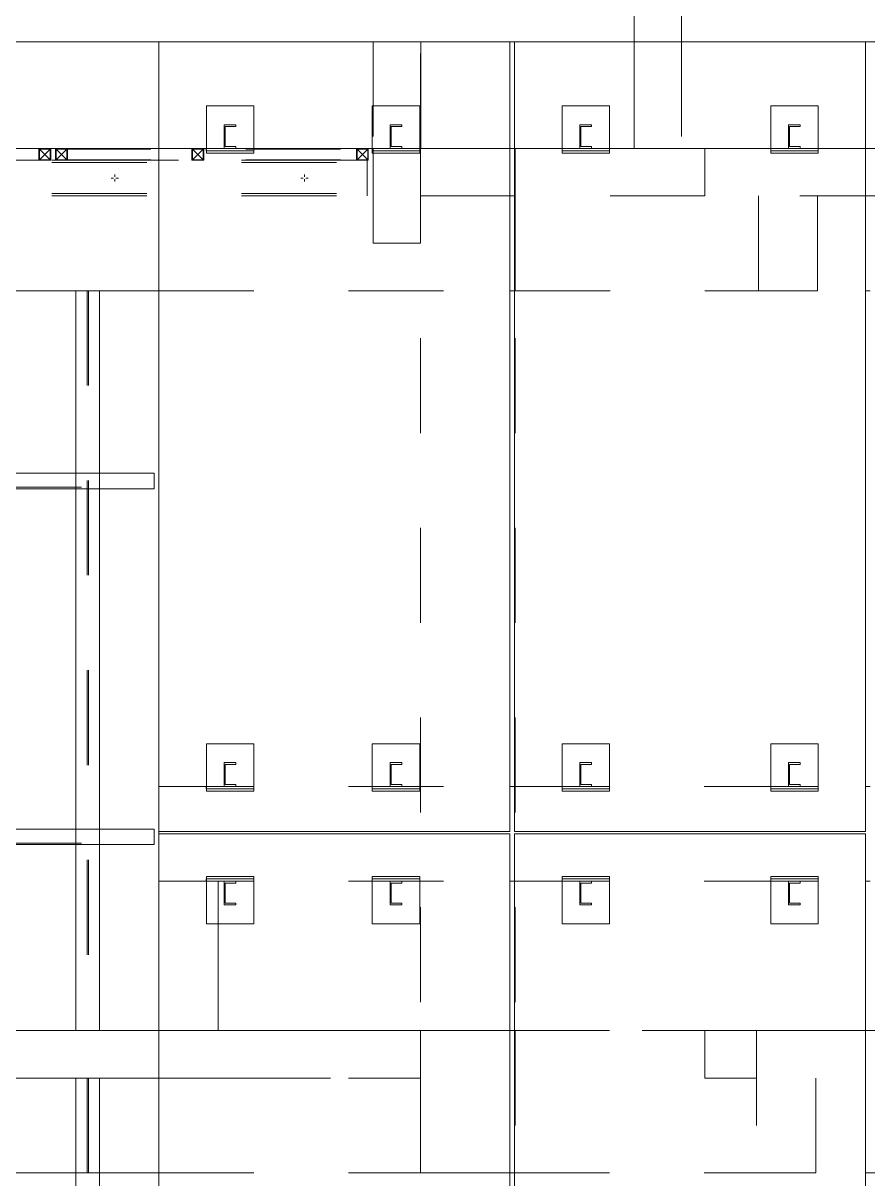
# Model space of a CAD drawing. Header units: millimetres. Extents: x 652937 to 1670132, y 1473552 to 2851037.
# Drawn here: x 663424.063 to 663427.626, y 1524466.157 to 1524471.03 of the extents above; entities that cross this region are included whole.
import ezdxf

# ---------------------------------------------------------------- set-up
doc = ezdxf.new("R2010")
doc.units = ezdxf.units.MM
doc.linetypes.add('XKITLINE00', pattern=[0])
doc.linetypes.add('XKITLINE02', pattern=[4, 2, -2])
for name, color, linetype, lineweight in [('Bolt', 7, 'Continuous', 0), ('Part', 7, 'Continuous', 0), ('S-GRID', 7, 'Continuous', 9)]:
    doc.layers.add(name, color=color, linetype=linetype, lineweight=lineweight)

# ---------------------------------------------------------------- blocks, each defined once
blk = doc.blocks.new('*A15521043')
at = {"layer": 'S-GRID', "color": 7, "linetype": 'XKITLINE00', "lineweight": 0}
for p, q in [((632.894807, 187.120135), (640.832307, 187.120135)), ((642.419807, 187.120135), (644.007307, 187.120135)), ((645.594807, 187.120135), (653.532307, 187.120135))]:
    blk.add_line(p, q, dxfattribs=at)
blk = doc.blocks.new('*A15531044')
at = {"layer": 'Part', "color": 7, "linetype": 'XKITLINE00', "lineweight": 0}
for p, q in [((619.777156, 189.370135), (635.407177, 189.370135)), ((642.807246, 189.370135), (642.907177, 189.370135)), ((650.307246, 189.370135), (650.407177, 189.370135))]:
    blk.add_line(p, q, dxfattribs=at)
at = {"layer": 'Part', "color": 7, "linetype": 'XKITLINE02', "lineweight": 0}
for p, q in [((635.407177, 189.370135), (640.92216, 189.370135)), ((640.922136, 187.120135), (640.922136, 189.370135)), ((640.92216, 187.120135), (640.92216, 189.370135)), ((640.927132, 189.370135), (642.807246, 189.370135)), ((640.927132, 189.370135), (640.927132, 187.120135)), ((640.927156, 187.120135), (640.927156, 189.370135)), ((702.797131, 189.370135), (642.907177, 189.370135)), ((642.907177, 189.370135), (650.307246, 189.370135)), ((619.777083, 187.120135), (640.92216, 187.120135)), ((640.927132, 187.120135), (640.927156, 187.120135)), ((703.547155, 187.120135), (640.927132, 187.120135))]:
    blk.add_line(p, q, dxfattribs=at)
blk = doc.blocks.new('*A15541045')
at = {"layer": 'Part', "color": 7, "linetype": 'XKITLINE02', "lineweight": 0}
for p, q in [((640.92212, 187.120135), (640.92212, 186.120135)), ((702.297117, 187.120135), (640.92212, 187.120135)), ((640.92212, 187.120135), (640.92212, 186.120135)), ((646.92212, 187.120135), (646.92212, 186.120135)), ((640.92212, 186.120135), (702.297117, 186.120135))]:
    blk.add_line(p, q, dxfattribs=at)
blk = doc.blocks.new('*A15551046')
at = {"layer": 'Part', "color": 7, "linetype": 'XKITLINE02', "lineweight": 0}
for p, q in [((642.9222, 187.120135), (642.922114, 187.120135)), ((642.922114, 187.120135), (642.922114, 184.120135)), ((642.922114, 187.120135), (650.307246, 187.120135)), ((642.9222, 184.120135), (642.9222, 187.120135)), ((642.922114, 184.120135), (642.9222, 184.120135)), ((642.922114, 184.120135), (650.307246, 184.120135))]:
    blk.add_line(p, q, dxfattribs=at)
at = {"layer": 'Part', "color": 7, "linetype": 'XKITLINE00', "lineweight": 0}
for p, q in [((650.307246, 187.120135), (650.407246, 187.120135)), ((650.307246, 184.120135), (650.407246, 184.120135))]:
    blk.add_line(p, q, dxfattribs=at)
blk = doc.blocks.new('*A15561047')
at = {"layer": 'S-GRID', "color": 7, "linetype": 'XKITLINE00', "lineweight": 0}
for p, q in [((632.894807, 168.520135), (640.832307, 168.520135)), ((642.419807, 168.520135), (644.007307, 168.520135)), ((645.594807, 168.520135), (653.532307, 168.520135))]:
    blk.add_line(p, q, dxfattribs=at)
blk = doc.blocks.new('*A15591050')
at = {"layer": 'Part', "color": 7, "linetype": 'XKITLINE00', "lineweight": 0}
for p, q in [((642.907246, 189.370135), (642.907221, 189.370135)), ((642.907246, 172.720135), (642.907246, 189.370135)), ((642.907246, 189.370135), (650.307246, 189.370135)), ((650.307246, 172.720135), (650.307246, 189.370135)), ((650.307246, 172.720135), (642.907221, 172.720135)), ((642.907246, 172.670135), (642.907221, 172.670135)), ((642.907246, 157.770135), (642.907246, 172.670135)), ((642.907246, 172.670135), (650.307246, 172.670135)), ((650.307221, 172.720135), (650.307246, 172.720135)), ((650.307246, 157.770135), (650.307246, 172.670135))]:
    blk.add_line(p, q, dxfattribs=at)
at = {"layer": 'Part', "color": 7, "linetype": 'XKITLINE02', "lineweight": 0}
for p, q in [((642.907221, 172.720135), (642.907221, 189.370135)), ((642.907221, 189.370135), (642.907246, 189.370135)), ((650.307221, 172.720135), (650.307221, 189.370135)), ((642.907221, 157.770135), (642.907221, 172.670135)), ((642.907221, 172.670135), (642.907246, 172.670135)), ((650.307221, 157.770135), (650.307221, 172.670135))]:
    blk.add_line(p, q, dxfattribs=at)
blk = doc.blocks.new('*A15611052')
at = {"layer": 'Part', "color": 7, "linetype": 'XKITLINE00', "lineweight": 0}
for p, q in [((635.407136, 173.670135), (635.407136, 171.670135)), ((642.807246, 173.670135), (642.907246, 173.670135)), ((650.307246, 173.670135), (650.407246, 173.670135)), ((635.407217, 172.720135), (635.407217, 172.670135)), ((642.807246, 171.670135), (642.907246, 171.670135)), ((650.307246, 171.670135), (650.407246, 171.670135))]:
    blk.add_line(p, q, dxfattribs=at)
at = {"layer": 'Part', "color": 7, "linetype": 'XKITLINE02', "lineweight": 0}
for p, q in [((635.407217, 173.670135), (635.407136, 173.670135)), ((635.407136, 173.670135), (642.807246, 173.670135)), ((635.407217, 173.670135), (635.407217, 172.720135)), ((642.907246, 173.670135), (650.307246, 173.670135)), ((635.407217, 172.670135), (635.407217, 171.670135)), ((635.407136, 171.670135), (635.407217, 171.670135)), ((635.407136, 171.670135), (642.807246, 171.670135)), ((642.907246, 171.670135), (650.307246, 171.670135))]:
    blk.add_line(p, q, dxfattribs=at)
blk = doc.blocks.new('*A15621053')
at = {"layer": 'Part', "color": 7, "linetype": 'XKITLINE02', "lineweight": 0}
for p, q in [((642.807246, 168.520135), (640.922115, 168.520135)), ((640.922115, 168.520135), (640.922115, 165.520135)), ((640.922115, 168.520135), (640.922156, 168.520135)), ((640.922156, 168.520135), (640.922156, 165.520135)), ((642.907177, 168.520135), (650.307246, 168.520135)), ((650.407177, 168.520135), (657.807245, 168.520135)), ((657.907177, 168.520135), (661.322156, 168.520135)), ((661.322115, 165.520135), (661.322115, 168.520135)), ((661.322115, 168.520135), (661.322156, 168.520135)), ((661.322156, 168.520135), (661.322156, 165.520135)), ((640.922115, 165.520135), (642.807246, 165.520135)), ((642.907177, 165.520135), (650.307246, 165.520135)), ((650.407177, 165.520135), (657.807245, 165.520135)), ((657.907177, 165.520135), (661.322156, 165.520135)), ((661.322156, 165.520135), (661.322115, 165.520135))]:
    blk.add_line(p, q, dxfattribs=at)
at = {"layer": 'Part', "color": 7, "linetype": 'XKITLINE00', "lineweight": 0}
for p, q in [((642.807246, 168.520135), (642.907177, 168.520135)), ((650.307246, 168.520135), (650.407177, 168.520135)), ((657.807245, 168.520135), (657.907177, 168.520135)), ((642.807246, 165.520135), (642.907177, 165.520135)), ((650.307246, 165.520135), (650.407177, 165.520135)), ((657.807245, 165.520135), (657.907177, 165.520135))]:
    blk.add_line(p, q, dxfattribs=at)
blk = doc.blocks.new('*A16141104')
at = {"layer": 'Part', "color": 7, "linetype": 'XKITLINE00', "lineweight": 0}
for p, q in [((635.407246, 189.370135), (635.407221, 189.370135)), ((635.407246, 172.720135), (635.407246, 189.370135)), ((635.407246, 189.370135), (642.807246, 189.370135)), ((642.807246, 172.720135), (642.807246, 189.370135)), ((642.807246, 172.720135), (635.407221, 172.720135)), ((635.407246, 172.670135), (635.407221, 172.670135)), ((635.407246, 157.770135), (635.407246, 172.670135)), ((635.407246, 172.670135), (642.807246, 172.670135)), ((642.807221, 172.720135), (642.807246, 172.720135)), ((642.807246, 157.770135), (642.807246, 172.670135))]:
    blk.add_line(p, q, dxfattribs=at)
at = {"layer": 'Part', "color": 7, "linetype": 'XKITLINE02', "lineweight": 0}
for p, q in [((635.407221, 172.720135), (635.407221, 189.370135)), ((635.407221, 189.370135), (635.407246, 189.370135)), ((642.807221, 172.720135), (642.807221, 189.370135)), ((635.407221, 157.770135), (635.407221, 172.670135)), ((635.407221, 172.670135), (635.407246, 172.670135)), ((642.807221, 157.770135), (642.807221, 172.670135))]:
    blk.add_line(p, q, dxfattribs=at)
blk = doc.blocks.new('*A16151105')
at = {"layer": 'Part', "color": 7, "linetype": 'XKITLINE02', "lineweight": 0}
for p, q in [((633.657193, 143.670135), (633.657193, 167.520135)), ((633.657193, 167.520135), (634.157209, 167.520135)), ((633.657194, 143.670135), (633.657194, 167.520135)), ((633.657208, 167.520135), (633.657208, 143.670135)), ((633.892194, 167.520135), (633.892194, 143.670135)), ((633.892208, 167.520135), (633.892208, 143.670135)), ((633.922194, 167.520135), (633.922194, 143.670135)), ((633.922208, 167.520135), (633.922208, 143.670135)), ((634.157193, 167.520135), (634.157193, 143.670135)), ((634.157194, 167.520135), (634.157194, 143.670135)), ((634.157208, 167.520135), (634.157208, 143.670135)), ((633.657209, 165.270135), (633.657209, 164.945135)), ((634.157209, 165.270135), (634.157209, 164.945135)), ((633.657209, 157.770135), (633.657209, 157.445135)), ((634.157209, 157.770135), (634.157209, 157.445135)), ((633.657209, 150.270135), (633.657209, 149.945135)), ((634.157209, 150.270135), (634.157209, 149.945135)), ((634.157209, 143.670135), (633.657193, 143.670135))]:
    blk.add_line(p, q, dxfattribs=at)
at = {"layer": 'Part', "color": 7, "linetype": 'XKITLINE00', "lineweight": 0}
for p, q in [((633.657209, 167.520135), (633.657209, 165.270135)), ((634.157209, 167.520135), (634.157209, 165.270135)), ((633.657209, 164.945135), (633.657209, 157.770135)), ((634.157209, 164.945135), (634.157209, 157.770135)), ((633.657209, 157.445135), (633.657209, 150.270135)), ((634.157209, 157.445135), (634.157209, 150.270135)), ((633.657209, 149.945135), (633.657209, 143.670135)), ((634.157209, 149.945135), (634.157209, 143.670135))]:
    blk.add_line(p, q, dxfattribs=at)
blk = doc.blocks.new('*A16261116')
at = {"layer": 'Part', "color": 7, "linetype": 'XKITLINE02', "lineweight": 0}
for p, q in [((640.922156, 168.520135), (621.027116, 168.520135)), ((621.027116, 168.520135), (621.027116, 165.520135)), ((621.027156, 168.520135), (621.027156, 165.520135)), ((640.922115, 165.520135), (640.922115, 168.520135)), ((640.922115, 168.520135), (640.922156, 168.520135)), ((640.922156, 168.520135), (640.922156, 165.520135)), ((621.027116, 165.520135), (621.277183, 165.520135)), ((633.657194, 165.520135), (634.157194, 165.520135)), ((635.407177, 165.520135), (640.922156, 165.520135)), ((640.922156, 165.520135), (640.922115, 165.520135))]:
    blk.add_line(p, q, dxfattribs=at)
at = {"layer": 'Part', "color": 7, "linetype": 'XKITLINE00', "lineweight": 0}
for p, q in [((621.277183, 165.520135), (633.657194, 165.520135)), ((634.157194, 165.520135), (635.407177, 165.520135))]:
    blk.add_line(p, q, dxfattribs=at)
blk = doc.blocks.new('*A16271117')
at = {"layer": 'Part', "color": 7, "linetype": 'XKITLINE00', "lineweight": 0}
for p, q in [((619.777117, 168.520135), (619.777157, 168.520135)), ((619.777157, 168.520135), (635.407246, 168.520135)), ((619.777157, 167.520135), (619.777157, 168.520135)), ((619.777117, 167.520135), (619.777157, 167.520135)), ((619.777157, 167.520135), (635.407246, 167.520135))]:
    blk.add_line(p, q, dxfattribs=at)
at = {"layer": 'Part', "color": 7, "linetype": 'XKITLINE02', "lineweight": 0}
for p, q in [((619.777117, 168.520135), (619.777117, 167.520135)), ((635.407246, 168.520135), (640.922196, 168.520135)), ((640.922156, 168.520135), (640.922196, 168.520135)), ((640.922156, 168.520135), (640.922156, 167.520135)), ((640.922196, 168.520135), (640.922196, 167.520135)), ((635.407246, 167.520135), (640.922196, 167.520135)), ((640.922156, 167.520135), (640.922196, 167.520135))]:
    blk.add_line(p, q, dxfattribs=at)
blk = doc.blocks.new('*A16281118')
at = {"layer": 'Part', "color": 7, "linetype": 'XKITLINE02', "lineweight": 0}
for p, q in [((642.922156, 187.120135), (640.922115, 187.120135)), ((640.922115, 187.120135), (640.922115, 168.520135)), ((640.922156, 187.120135), (640.922156, 168.520135)), ((642.922115, 187.120135), (642.922115, 168.520135)), ((642.922156, 187.120135), (642.922156, 168.520135)), ((640.922115, 168.520135), (642.807246, 168.520135)), ((642.907177, 168.520135), (642.922156, 168.520135))]:
    blk.add_line(p, q, dxfattribs=at)
at = {"layer": 'Part', "color": 7, "linetype": 'XKITLINE00', "lineweight": 0}
blk.add_line((642.807246, 168.520135), (642.907177, 168.520135), dxfattribs=at)
blk = doc.blocks.new('*A16301120')
at = {"layer": 'Part', "color": 7, "linetype": 'XKITLINE02', "lineweight": 0}
for p, q in [((640.922115, 168.520135), (642.807246, 168.520135)), ((640.922115, 168.520135), (640.922115, 152.020135)), ((640.922156, 168.520135), (640.922156, 152.020135)), ((642.907177, 168.520135), (642.922156, 168.520135)), ((642.922115, 168.520135), (642.922115, 152.020135)), ((642.922156, 168.520135), (642.922156, 152.020135)), ((640.922115, 152.020135), (642.807246, 152.020135)), ((642.907177, 152.020135), (642.922156, 152.020135))]:
    blk.add_line(p, q, dxfattribs=at)
at = {"layer": 'Part', "color": 7, "linetype": 'XKITLINE00', "lineweight": 0}
for p, q in [((642.807246, 168.520135), (642.907177, 168.520135)), ((642.807246, 152.020135), (642.907177, 152.020135))]:
    blk.add_line(p, q, dxfattribs=at)
blk = doc.blocks.new('*A16331123')
at = {"layer": 'Part', "color": 7, "linetype": 'XKITLINE00', "lineweight": 0}
for p, q in [((619.777157, 172.770135), (635.307139, 172.770135)), ((619.777157, 172.445135), (619.777157, 172.770135)), ((635.307139, 172.770135), (635.307139, 172.445135)), ((635.307139, 172.445135), (619.777157, 172.445135))]:
    blk.add_line(p, q, dxfattribs=at)
at = {"layer": 'Part', "color": 7, "linetype": 'XKITLINE02', "lineweight": 0}
for p, q in [((619.777157, 172.770135), (619.777157, 172.445135)), ((635.307138, 172.445135), (635.307138, 172.770135)), ((619.777157, 172.475135), (635.307139, 172.475135))]:
    blk.add_line(p, q, dxfattribs=at)
blk = doc.blocks.new('*A16341124')
at = {"layer": 'Part', "color": 7, "linetype": 'XKITLINE02', "lineweight": 0}
for p, q in [((633.657193, 168.520135), (633.657193, 184.120135)), ((633.657193, 184.120135), (634.157209, 184.120135)), ((633.657194, 168.520135), (633.657194, 184.120135)), ((633.657208, 184.120135), (633.657208, 168.520135)), ((633.892194, 184.120135), (633.892194, 168.520135)), ((633.892208, 184.120135), (633.892208, 168.520135)), ((633.922194, 184.120135), (633.922194, 168.520135)), ((633.922208, 184.120135), (633.922208, 168.520135)), ((634.157193, 184.120135), (634.157193, 168.520135)), ((634.157194, 184.120135), (634.157194, 168.520135)), ((634.157208, 184.120135), (634.157208, 168.520135)), ((633.657209, 180.270135), (633.657209, 179.945135)), ((634.157209, 180.270135), (634.157209, 179.945135)), ((633.657209, 172.770135), (633.657209, 172.445135)), ((634.157209, 172.770135), (634.157209, 172.445135)), ((634.157209, 168.520135), (633.657193, 168.520135))]:
    blk.add_line(p, q, dxfattribs=at)
at = {"layer": 'Part', "color": 7, "linetype": 'XKITLINE00', "lineweight": 0}
for p, q in [((633.657209, 184.120135), (633.657209, 180.270135)), ((634.157209, 184.120135), (634.157209, 180.270135)), ((633.657209, 179.945135), (633.657209, 172.770135)), ((634.157209, 179.945135), (634.157209, 172.770135)), ((633.657209, 172.445135), (633.657209, 168.520135)), ((634.157209, 172.445135), (634.157209, 168.520135))]:
    blk.add_line(p, q, dxfattribs=at)
blk = doc.blocks.new('*A16401130')
at = {"layer": 'Part', "color": 7, "linetype": 'XKITLINE02', "lineweight": 0}
for p, q in [((644.282246, 174.170135), (644.532269, 174.170135)), ((644.282246, 173.670135), (644.282246, 174.170135)), ((644.282269, 173.670135), (644.282269, 174.170135)), ((644.532269, 174.132635), (644.307246, 174.132635)), ((644.307246, 174.132635), (644.307246, 173.707635)), ((644.307269, 173.707635), (644.307269, 174.132635)), ((644.532246, 174.132635), (644.532246, 174.170135)), ((644.532269, 174.132635), (644.532269, 174.170135)), ((644.532269, 173.670135), (644.282246, 173.670135)), ((644.307246, 173.707635), (644.532269, 173.707635)), ((644.532246, 173.670135), (644.532246, 173.707635)), ((644.532269, 173.670135), (644.532269, 173.707635))]:
    blk.add_line(p, q, dxfattribs=at)
blk = doc.blocks.new('*A16411131')
at = {"layer": 'Part', "color": 7, "linetype": 'XKITLINE02', "lineweight": 0}
for p, q in [((644.907265, 173.670135), (643.907232, 173.670135)), ((643.907232, 173.670135), (643.907232, 173.620135)), ((643.907232, 173.620135), (644.907265, 173.620135)), ((643.907265, 173.670135), (643.907265, 173.620135)), ((644.907232, 173.670135), (644.907265, 173.670135)), ((644.907232, 173.670135), (644.907232, 173.620135)), ((644.907232, 173.620135), (644.907265, 173.620135)), ((644.907265, 173.620135), (644.907265, 173.670135))]:
    blk.add_line(p, q, dxfattribs=at)
blk = doc.blocks.new('*A16421132')
at = {"layer": 'Part', "color": 7, "linetype": 'XKITLINE02', "lineweight": 0}
for p, q in [((644.907253, 174.570135), (643.907253, 174.570135)), ((643.907253, 174.570135), (643.907253, 173.570135)), ((643.907253, 173.570135), (643.907253, 174.570135)), ((644.907253, 173.570135), (644.907253, 174.570135)), ((644.907253, 173.570135), (644.907253, 174.570135)), ((643.907253, 173.570135), (644.907253, 173.570135))]:
    blk.add_line(p, q, dxfattribs=at)
blk = doc.blocks.new('*A16431133')
at = {"layer": 'Part', "color": 7, "linetype": 'XKITLINE02', "lineweight": 0}
for p, q in [((644.907253, 171.770135), (643.907253, 171.770135)), ((643.907253, 171.770135), (643.907253, 170.770135)), ((643.907253, 170.770135), (643.907253, 171.770135)), ((644.907253, 170.770135), (644.907253, 171.770135)), ((644.907253, 170.770135), (644.907253, 171.770135)), ((643.907253, 170.770135), (644.907253, 170.770135))]:
    blk.add_line(p, q, dxfattribs=at)
blk = doc.blocks.new('*A16441134')
at = {"layer": 'Part', "color": 7, "linetype": 'XKITLINE02', "lineweight": 0}
for p, q in [((644.907265, 171.720135), (643.907232, 171.720135)), ((643.907232, 171.720135), (643.907232, 171.670135)), ((643.907232, 171.670135), (644.907265, 171.670135)), ((643.907265, 171.720135), (643.907265, 171.670135)), ((644.907232, 171.720135), (644.907265, 171.720135)), ((644.907232, 171.720135), (644.907232, 171.670135)), ((644.907232, 171.670135), (644.907265, 171.670135)), ((644.907265, 171.670135), (644.907265, 171.720135))]:
    blk.add_line(p, q, dxfattribs=at)
blk = doc.blocks.new('*A16451135')
at = {"layer": 'Part', "color": 7, "linetype": 'XKITLINE02', "lineweight": 0}
for p, q in [((644.282246, 171.670135), (644.532269, 171.670135)), ((644.282246, 171.170135), (644.282246, 171.670135)), ((644.282269, 171.170135), (644.282269, 171.670135)), ((644.532269, 171.632635), (644.307246, 171.632635)), ((644.307246, 171.632635), (644.307246, 171.207635)), ((644.307269, 171.207635), (644.307269, 171.632635)), ((644.532246, 171.632635), (644.532246, 171.670135)), ((644.532269, 171.632635), (644.532269, 171.670135)), ((644.532269, 171.170135), (644.282246, 171.170135)), ((644.307246, 171.207635), (644.532269, 171.207635)), ((644.532246, 171.170135), (644.532246, 171.207635)), ((644.532269, 171.170135), (644.532269, 171.207635))]:
    blk.add_line(p, q, dxfattribs=at)
blk = doc.blocks.new('*A16461136')
at = {"layer": 'Part', "color": 7, "linetype": 'XKITLINE02', "lineweight": 0}
for p, q in [((636.782246, 174.170135), (637.032269, 174.170135)), ((636.782246, 173.670135), (636.782246, 174.170135)), ((636.782269, 173.670135), (636.782269, 174.170135)), ((637.032269, 174.132635), (636.807246, 174.132635)), ((636.807246, 174.132635), (636.807246, 173.707635)), ((636.807269, 173.707635), (636.807269, 174.132635)), ((637.032246, 174.132635), (637.032246, 174.170135)), ((637.032269, 174.132635), (637.032269, 174.170135)), ((637.032269, 173.670135), (636.782246, 173.670135)), ((636.807246, 173.707635), (637.032269, 173.707635)), ((637.032246, 173.670135), (637.032246, 173.707635)), ((637.032269, 173.670135), (637.032269, 173.707635))]:
    blk.add_line(p, q, dxfattribs=at)
blk = doc.blocks.new('*A16471137')
at = {"layer": 'Part', "color": 7, "linetype": 'XKITLINE02', "lineweight": 0}
for p, q in [((640.282246, 174.170135), (640.532269, 174.170135)), ((640.282246, 173.670135), (640.282246, 174.170135)), ((640.282269, 173.670135), (640.282269, 174.170135)), ((640.532269, 174.132635), (640.307246, 174.132635)), ((640.307246, 174.132635), (640.307246, 173.707635)), ((640.307269, 173.707635), (640.307269, 174.132635)), ((640.532246, 174.132635), (640.532246, 174.170135)), ((640.532269, 174.132635), (640.532269, 174.170135)), ((640.532269, 173.670135), (640.282246, 173.670135)), ((640.307246, 173.707635), (640.532269, 173.707635)), ((640.532246, 173.670135), (640.532246, 173.707635)), ((640.532269, 173.670135), (640.532269, 173.707635))]:
    blk.add_line(p, q, dxfattribs=at)
blk = doc.blocks.new('*A16481138')
at = {"layer": 'Part', "color": 7, "linetype": 'XKITLINE02', "lineweight": 0}
for p, q in [((637.407265, 173.670135), (636.407232, 173.670135)), ((636.407232, 173.670135), (636.407232, 173.620135)), ((636.407232, 173.620135), (637.407265, 173.620135)), ((636.407265, 173.670135), (636.407265, 173.620135)), ((637.407232, 173.670135), (637.407265, 173.670135)), ((637.407232, 173.670135), (637.407232, 173.620135)), ((637.407232, 173.620135), (637.407265, 173.620135)), ((637.407265, 173.620135), (637.407265, 173.670135))]:
    blk.add_line(p, q, dxfattribs=at)
blk = doc.blocks.new('*A16491139')
at = {"layer": 'Part', "color": 7, "linetype": 'XKITLINE02', "lineweight": 0}
for p, q in [((640.907265, 173.670135), (639.907232, 173.670135)), ((639.907232, 173.670135), (639.907232, 173.620135)), ((639.907232, 173.620135), (640.907265, 173.620135)), ((639.907265, 173.670135), (639.907265, 173.620135)), ((640.907232, 173.670135), (640.907265, 173.670135)), ((640.907232, 173.670135), (640.907232, 173.620135)), ((640.907232, 173.620135), (640.907265, 173.620135)), ((640.907265, 173.620135), (640.907265, 173.670135))]:
    blk.add_line(p, q, dxfattribs=at)
blk = doc.blocks.new('*A16501140')
at = {"layer": 'Part', "color": 7, "linetype": 'XKITLINE02', "lineweight": 0}
for p, q in [((637.407253, 174.570135), (636.407253, 174.570135)), ((636.407253, 174.570135), (636.407253, 173.570135)), ((636.407253, 173.570135), (636.407253, 174.570135)), ((637.407253, 173.570135), (637.407253, 174.570135)), ((637.407253, 173.570135), (637.407253, 174.570135)), ((636.407253, 173.570135), (637.407253, 173.570135))]:
    blk.add_line(p, q, dxfattribs=at)
blk = doc.blocks.new('*A16511141')
at = {"layer": 'Part', "color": 7, "linetype": 'XKITLINE02', "lineweight": 0}
for p, q in [((640.907253, 174.570135), (639.907253, 174.570135)), ((639.907253, 174.570135), (639.907253, 173.570135)), ((639.907253, 173.570135), (639.907253, 174.570135)), ((640.907253, 173.570135), (640.907253, 174.570135)), ((640.907253, 173.570135), (640.907253, 174.570135)), ((639.907253, 173.570135), (640.907253, 173.570135))]:
    blk.add_line(p, q, dxfattribs=at)
blk = doc.blocks.new('*A16521142')
at = {"layer": 'Part', "color": 7, "linetype": 'XKITLINE02', "lineweight": 0}
for p, q in [((637.407253, 171.770135), (636.407253, 171.770135)), ((636.407253, 171.770135), (636.407253, 170.770135)), ((636.407253, 170.770135), (636.407253, 171.770135)), ((637.407253, 170.770135), (637.407253, 171.770135)), ((637.407253, 170.770135), (637.407253, 171.770135)), ((636.407253, 170.770135), (637.407253, 170.770135))]:
    blk.add_line(p, q, dxfattribs=at)
blk = doc.blocks.new('*A16531143')
at = {"layer": 'Part', "color": 7, "linetype": 'XKITLINE02', "lineweight": 0}
for p, q in [((640.907253, 171.770135), (639.907253, 171.770135)), ((639.907253, 171.770135), (639.907253, 170.770135)), ((639.907253, 170.770135), (639.907253, 171.770135)), ((640.907253, 170.770135), (640.907253, 171.770135)), ((640.907253, 170.770135), (640.907253, 171.770135)), ((639.907253, 170.770135), (640.907253, 170.770135))]:
    blk.add_line(p, q, dxfattribs=at)
blk = doc.blocks.new('*A16541144')
at = {"layer": 'Part', "color": 7, "linetype": 'XKITLINE02', "lineweight": 0}
for p, q in [((637.407265, 171.720135), (636.407232, 171.720135)), ((636.407232, 171.720135), (636.407232, 171.670135)), ((636.407232, 171.670135), (637.407265, 171.670135)), ((636.407265, 171.720135), (636.407265, 171.670135)), ((637.407232, 171.720135), (637.407265, 171.720135)), ((637.407232, 171.720135), (637.407232, 171.670135)), ((637.407232, 171.670135), (637.407265, 171.670135)), ((637.407265, 171.670135), (637.407265, 171.720135))]:
    blk.add_line(p, q, dxfattribs=at)
blk = doc.blocks.new('*A16551145')
at = {"layer": 'Part', "color": 7, "linetype": 'XKITLINE02', "lineweight": 0}
for p, q in [((640.907265, 171.720135), (639.907232, 171.720135)), ((639.907232, 171.720135), (639.907232, 171.670135)), ((639.907232, 171.670135), (640.907265, 171.670135)), ((639.907265, 171.720135), (639.907265, 171.670135)), ((640.907232, 171.720135), (640.907265, 171.720135)), ((640.907232, 171.720135), (640.907232, 171.670135)), ((640.907232, 171.670135), (640.907265, 171.670135)), ((640.907265, 171.670135), (640.907265, 171.720135))]:
    blk.add_line(p, q, dxfattribs=at)
blk = doc.blocks.new('*A16561146')
at = {"layer": 'Part', "color": 7, "linetype": 'XKITLINE02', "lineweight": 0}
for p, q in [((636.782246, 171.670135), (637.032269, 171.670135)), ((636.782246, 171.170135), (636.782246, 171.670135)), ((636.782269, 171.170135), (636.782269, 171.670135)), ((637.032269, 171.632635), (636.807246, 171.632635)), ((636.807246, 171.632635), (636.807246, 171.207635)), ((636.807269, 171.207635), (636.807269, 171.632635)), ((637.032246, 171.632635), (637.032246, 171.670135)), ((637.032269, 171.632635), (637.032269, 171.670135)), ((637.032269, 171.170135), (636.782246, 171.170135)), ((636.807246, 171.207635), (637.032269, 171.207635)), ((637.032246, 171.170135), (637.032246, 171.207635)), ((637.032269, 171.170135), (637.032269, 171.207635))]:
    blk.add_line(p, q, dxfattribs=at)
blk = doc.blocks.new('*A16571147')
at = {"layer": 'Part', "color": 7, "linetype": 'XKITLINE02', "lineweight": 0}
for p, q in [((640.282246, 171.670135), (640.532269, 171.670135)), ((640.282246, 171.170135), (640.282246, 171.670135)), ((640.282269, 171.170135), (640.282269, 171.670135)), ((640.532269, 171.632635), (640.307246, 171.632635)), ((640.307246, 171.632635), (640.307246, 171.207635)), ((640.307269, 171.207635), (640.307269, 171.632635)), ((640.532246, 171.632635), (640.532246, 171.670135)), ((640.532269, 171.632635), (640.532269, 171.670135)), ((640.532269, 171.170135), (640.282246, 171.170135)), ((640.307246, 171.207635), (640.532269, 171.207635)), ((640.532246, 171.170135), (640.532246, 171.207635)), ((640.532269, 171.170135), (640.532269, 171.207635))]:
    blk.add_line(p, q, dxfattribs=at)
blk = doc.blocks.new('*A16581148')
at = {"layer": 'Part', "color": 7, "linetype": 'XKITLINE02', "lineweight": 0}
for p, q in [((636.657177, 171.670135), (635.407136, 171.670135)), ((635.407136, 171.670135), (635.407136, 168.520135)), ((636.657136, 171.670135), (636.657136, 168.520135)), ((636.657177, 168.520135), (636.657177, 171.670135)), ((635.407136, 168.520135), (636.657177, 168.520135))]:
    blk.add_line(p, q, dxfattribs=at)
at = {"layer": 'Part', "color": 7, "linetype": 'XKITLINE00', "lineweight": 0}
blk.add_line((635.407177, 168.520135), (635.407177, 171.670135), dxfattribs=at)
blk = doc.blocks.new('*A16591149')
at = {"layer": 'Part', "color": 7, "linetype": 'XKITLINE02', "lineweight": 0}
for p, q in [((648.007908, 168.520135), (648.008006, 168.520135)), ((649.258006, 168.520135), (648.008006, 168.520135)), ((648.008006, 168.520135), (648.008006, 165.520135)), ((649.257908, 168.520135), (649.258006, 168.520135)), ((649.258006, 165.520135), (649.258006, 168.520135)), ((648.007908, 165.520135), (648.008006, 165.520135)), ((648.008006, 165.520135), (649.258006, 165.520135)), ((649.257908, 165.520135), (649.258006, 165.520135))]:
    blk.add_line(p, q, dxfattribs=at)
blk = doc.blocks.new('*A16601150')
at = {"layer": 'Part', "color": 7, "linetype": 'XKITLINE02', "lineweight": 0}
for p, q in [((648.682246, 174.170135), (648.932269, 174.170135)), ((648.682246, 173.670135), (648.682246, 174.170135)), ((648.682269, 173.670135), (648.682269, 174.170135)), ((648.932269, 174.132635), (648.707246, 174.132635)), ((648.707246, 174.132635), (648.707246, 173.707635)), ((648.707269, 173.707635), (648.707269, 174.132635)), ((648.932246, 174.132635), (648.932246, 174.170135)), ((648.932269, 174.132635), (648.932269, 174.170135)), ((648.932269, 173.670135), (648.682246, 173.670135)), ((648.707246, 173.707635), (648.932269, 173.707635)), ((648.932246, 173.670135), (648.932246, 173.707635)), ((648.932269, 173.670135), (648.932269, 173.707635))]:
    blk.add_line(p, q, dxfattribs=at)
blk = doc.blocks.new('*A16611151')
at = {"layer": 'Part', "color": 7, "linetype": 'XKITLINE02', "lineweight": 0}
for p, q in [((649.307265, 173.670135), (648.307232, 173.670135)), ((648.307232, 173.670135), (648.307232, 173.620135)), ((648.307232, 173.620135), (649.307265, 173.620135)), ((648.307265, 173.670135), (648.307265, 173.620135)), ((649.307232, 173.670135), (649.307265, 173.670135)), ((649.307232, 173.670135), (649.307232, 173.620135)), ((649.307232, 173.620135), (649.307265, 173.620135)), ((649.307265, 173.620135), (649.307265, 173.670135))]:
    blk.add_line(p, q, dxfattribs=at)
blk = doc.blocks.new('*A16621152')
at = {"layer": 'Part', "color": 7, "linetype": 'XKITLINE02', "lineweight": 0}
for p, q in [((649.307253, 174.570135), (648.307253, 174.570135)), ((648.307253, 174.570135), (648.307253, 173.570135)), ((648.307253, 173.570135), (648.307253, 174.570135)), ((649.307253, 173.570135), (649.307253, 174.570135)), ((649.307253, 173.570135), (649.307253, 174.570135)), ((648.307253, 173.570135), (649.307253, 173.570135))]:
    blk.add_line(p, q, dxfattribs=at)
blk = doc.blocks.new('*A16631153')
at = {"layer": 'Part', "color": 7, "linetype": 'XKITLINE02', "lineweight": 0}
for p, q in [((649.307253, 171.770135), (648.307253, 171.770135)), ((648.307253, 171.770135), (648.307253, 170.770135)), ((648.307253, 170.770135), (648.307253, 171.770135)), ((649.307253, 170.770135), (649.307253, 171.770135)), ((649.307253, 170.770135), (649.307253, 171.770135)), ((648.307253, 170.770135), (649.307253, 170.770135))]:
    blk.add_line(p, q, dxfattribs=at)
blk = doc.blocks.new('*A16641154')
at = {"layer": 'Part', "color": 7, "linetype": 'XKITLINE02', "lineweight": 0}
for p, q in [((649.307265, 171.720135), (648.307232, 171.720135)), ((648.307232, 171.720135), (648.307232, 171.670135)), ((648.307232, 171.670135), (649.307265, 171.670135)), ((648.307265, 171.720135), (648.307265, 171.670135)), ((649.307232, 171.720135), (649.307265, 171.720135)), ((649.307232, 171.720135), (649.307232, 171.670135)), ((649.307232, 171.670135), (649.307265, 171.670135)), ((649.307265, 171.670135), (649.307265, 171.720135))]:
    blk.add_line(p, q, dxfattribs=at)
blk = doc.blocks.new('*A16651155')
at = {"layer": 'Part', "color": 7, "linetype": 'XKITLINE02', "lineweight": 0}
for p, q in [((648.682246, 171.670135), (648.932269, 171.670135)), ((648.682246, 171.170135), (648.682246, 171.670135)), ((648.682269, 171.170135), (648.682269, 171.670135)), ((648.932269, 171.632635), (648.707246, 171.632635)), ((648.707246, 171.632635), (648.707246, 171.207635)), ((648.707269, 171.207635), (648.707269, 171.632635)), ((648.932246, 171.632635), (648.932246, 171.670135)), ((648.932269, 171.632635), (648.932269, 171.670135)), ((648.932269, 171.170135), (648.682246, 171.170135)), ((648.707246, 171.207635), (648.932269, 171.207635)), ((648.932246, 171.170135), (648.932246, 171.207635)), ((648.932269, 171.170135), (648.932269, 171.207635))]:
    blk.add_line(p, q, dxfattribs=at)
blk = doc.blocks.new('*A17421232')
at = {"layer": 'Part', "color": 7, "linetype": 'XKITLINE02', "lineweight": 0}
for p, q in [((648.047049, 187.120135), (649.297079, 187.120135)), ((648.047079, 184.120135), (648.047079, 187.120135)), ((649.297079, 184.120135), (649.297079, 187.120135)), ((648.047049, 184.120135), (649.297079, 184.120135))]:
    blk.add_line(p, q, dxfattribs=at)
blk = doc.blocks.new('*A17431233')
at = {"layer": 'Part', "color": 7, "linetype": 'XKITLINE02', "lineweight": 0}
for p, q in [((639.922088, 189.370135), (639.922136, 189.370135)), ((640.922136, 189.370135), (639.922136, 189.370135)), ((639.922136, 189.370135), (639.922136, 187.120135)), ((640.922088, 189.370135), (640.922136, 189.370135)), ((640.922136, 187.120135), (640.922136, 189.370135)), ((639.922088, 187.120135), (639.922136, 187.120135)), ((639.922136, 187.120135), (640.922136, 187.120135)), ((640.922088, 187.120135), (640.922136, 187.120135))]:
    blk.add_line(p, q, dxfattribs=at)
blk = doc.blocks.new('*A17441234')
at = {"layer": 'Part', "color": 7, "linetype": 'XKITLINE02', "lineweight": 0}
for p, q in [((619.777198, 187.120135), (619.777113, 187.120135)), ((619.777113, 187.120135), (619.777113, 184.120135)), ((619.777113, 187.120135), (619.777198, 187.120135)), ((635.407246, 187.120135), (642.807246, 187.120135)), ((642.907246, 187.120135), (642.922199, 187.120135)), ((642.922115, 184.120135), (642.922115, 187.120135)), ((642.922199, 184.120135), (642.922199, 187.120135)), ((619.777113, 184.120135), (619.777198, 184.120135)), ((619.777113, 184.120135), (619.777198, 184.120135)), ((635.407246, 184.120135), (642.807246, 184.120135)), ((642.907246, 184.120135), (642.922199, 184.120135))]:
    blk.add_line(p, q, dxfattribs=at)
at = {"layer": 'Part', "color": 7, "linetype": 'XKITLINE00', "lineweight": 0}
for p, q in [((619.777198, 184.120135), (619.777198, 187.120135)), ((619.777198, 187.120135), (635.407246, 187.120135)), ((642.807246, 187.120135), (642.907246, 187.120135)), ((619.777198, 184.120135), (635.407246, 184.120135)), ((642.807246, 184.120135), (642.907246, 184.120135))]:
    blk.add_line(p, q, dxfattribs=at)
blk = doc.blocks.new('*A17451235')
at = {"layer": 'Part', "color": 7, "linetype": 'XKITLINE02', "lineweight": 0}
for p, q in [((621.127109, 187.120135), (633.127126, 187.120135)), ((621.127109, 186.870135), (621.127109, 187.120135)), ((621.139608, 187.107635), (621.139608, 186.882635)), ((621.139608, 187.107635), (633.114626, 187.107635)), ((621.364601, 186.882635), (621.364601, 187.107635)), ((621.377101, 186.870135), (621.377101, 187.120135)), ((632.877118, 186.870135), (632.877118, 187.120135)), ((632.889618, 187.107635), (632.889618, 186.882635)), ((633.114626, 186.882635), (633.114626, 187.107635)), ((633.127126, 186.870135), (633.127126, 187.120135)), ((633.127126, 186.870135), (621.127109, 186.870135)), ((621.139608, 186.882635), (633.114626, 186.882635))]:
    blk.add_line(p, q, dxfattribs=at)
blk = doc.blocks.new('*A17461236')
at = {"layer": 'Bolt', "color": 7, "linetype": 'XKITLINE00', "lineweight": 0}
for p, q in [((622.401959, 186.495135), (622.451909, 186.495135)), ((622.476959, 186.570135), (622.476959, 186.520185)), ((622.476959, 186.420135), (622.476959, 186.470085)), ((622.551959, 186.495135), (622.502009, 186.495135)), ((626.401959, 186.495135), (626.451909, 186.495135)), ((626.476959, 186.570135), (626.476959, 186.520185)), ((626.476959, 186.420135), (626.476959, 186.470085)), ((626.551959, 186.495135), (626.502009, 186.495135)), ((630.401959, 186.495135), (630.451909, 186.495135)), ((630.476959, 186.570135), (630.476959, 186.520185)), ((630.476959, 186.420135), (630.476959, 186.470085)), ((630.551959, 186.495135), (630.502009, 186.495135)), ((634.401959, 186.495135), (634.451909, 186.495135)), ((634.476959, 186.570135), (634.476959, 186.520185)), ((634.476959, 186.420135), (634.476959, 186.470085)), ((634.551959, 186.495135), (634.502009, 186.495135)), ((638.401959, 186.495135), (638.451909, 186.495135)), ((638.476959, 186.570135), (638.476959, 186.520185)), ((638.476959, 186.420135), (638.476959, 186.470085)), ((638.551959, 186.495135), (638.502009, 186.495135))]:
    blk.add_line(p, q, dxfattribs=at)
blk = doc.blocks.new('*A17471237')
at = {"layer": 'Part', "color": 7, "linetype": 'XKITLINE02', "lineweight": 0}
for p, q in [((621.151858, 186.870135), (621.151846, 186.870135)), ((621.151846, 186.870135), (621.151846, 186.820135)), ((621.151846, 186.870135), (639.802062, 186.870135)), ((621.151846, 186.820135), (621.151857, 186.820135)), ((621.151846, 186.820135), (639.802061, 186.820135)), ((621.151857, 186.820135), (621.151857, 186.170135)), ((621.151858, 186.120135), (621.151858, 186.870135)), ((639.802049, 186.820135), (639.802049, 186.870135)), ((639.802061, 186.170135), (639.802061, 186.820135)), ((639.802062, 186.120135), (639.802062, 186.870135)), ((621.151857, 186.170135), (621.151846, 186.170135)), ((621.151846, 186.170135), (621.151846, 186.120135)), ((621.151846, 186.170135), (639.802061, 186.170135)), ((639.802049, 186.120135), (639.802049, 186.170135)), ((621.151846, 186.120135), (621.151858, 186.120135)), ((621.151846, 186.120135), (639.802062, 186.120135))]:
    blk.add_line(p, q, dxfattribs=at)
blk = doc.blocks.new('*A17481238')
at = {"layer": 'Part', "color": 7, "linetype": 'XKITLINE00', "lineweight": 0}
for p, q in [((619.777157, 180.270135), (635.307139, 180.270135)), ((619.777157, 179.945135), (619.777157, 180.270135)), ((635.307139, 180.270135), (635.307139, 179.945135)), ((635.307139, 179.945135), (619.777157, 179.945135))]:
    blk.add_line(p, q, dxfattribs=at)
at = {"layer": 'Part', "color": 7, "linetype": 'XKITLINE02', "lineweight": 0}
for p, q in [((619.777157, 180.270135), (619.777157, 179.945135)), ((635.307138, 179.945135), (635.307138, 180.270135)), ((619.777157, 179.975135), (635.307139, 179.975135))]:
    blk.add_line(p, q, dxfattribs=at)
blk = doc.blocks.new('*A17491239')
at = {"layer": 'Part', "color": 7, "linetype": 'XKITLINE02', "lineweight": 0}
for p, q in [((633.477101, 187.120135), (633.227084, 187.120135)), ((633.227109, 186.870135), (633.227109, 187.120135)), ((633.239584, 187.107635), (633.464584, 186.882635)), ((633.239584, 186.882635), (633.464584, 187.107635)), ((633.239584, 187.107635), (633.239608, 187.107635)), ((633.239608, 186.882635), (633.239608, 187.107635)), ((633.239608, 187.107635), (633.464601, 187.107635)), ((633.464584, 187.107635), (633.464601, 187.107635)), ((633.464601, 187.107635), (633.464601, 186.882635)), ((633.477101, 186.870135), (633.477101, 187.120135)), ((633.227084, 186.870135), (633.477101, 186.870135)), ((633.239584, 186.882635), (633.239608, 186.882635)), ((633.464601, 186.882635), (633.239608, 186.882635)), ((633.464584, 186.882635), (633.464601, 186.882635)), ((633.477084, 186.870135), (633.477101, 186.870135))]:
    blk.add_line(p, q, dxfattribs=at)
blk = doc.blocks.new('*A17521242')
at = {"layer": 'Part', "color": 7, "linetype": 'XKITLINE02', "lineweight": 0}
for p, q in [((633.127126, 187.120135), (632.877101, 187.120135)), ((632.877118, 186.870135), (632.877118, 187.120135)), ((632.889601, 187.107635), (633.114601, 186.882635)), ((632.889601, 186.882635), (633.114601, 187.107635)), ((632.889601, 187.107635), (632.889618, 187.107635)), ((632.889618, 186.882635), (632.889618, 187.107635)), ((632.889618, 187.107635), (633.114626, 187.107635)), ((633.114601, 187.107635), (633.114626, 187.107635)), ((633.114626, 187.107635), (633.114626, 186.882635)), ((633.127126, 186.870135), (633.127126, 187.120135)), ((632.877101, 186.870135), (633.127126, 186.870135)), ((632.889601, 186.882635), (632.889618, 186.882635)), ((633.114626, 186.882635), (632.889618, 186.882635)), ((633.114601, 186.882635), (633.114626, 186.882635)), ((633.127101, 186.870135), (633.127126, 186.870135))]:
    blk.add_line(p, q, dxfattribs=at)
blk = doc.blocks.new('*A17531243')
at = {"layer": 'Part', "color": 7, "linetype": 'XKITLINE02', "lineweight": 0}
for p, q in [((636.352114, 187.120135), (636.102097, 187.120135)), ((636.102114, 186.870135), (636.102114, 187.120135)), ((636.114597, 187.107635), (636.339597, 186.882635)), ((636.114597, 186.882635), (636.339597, 187.107635)), ((636.114597, 187.107635), (636.114614, 187.107635)), ((636.339614, 186.882635), (636.114614, 187.107635)), ((636.114614, 186.882635), (636.339614, 187.107635)), ((636.114614, 186.882635), (636.114614, 187.107635)), ((636.114614, 187.107635), (636.339614, 187.107635)), ((636.339597, 187.107635), (636.339614, 187.107635)), ((636.339614, 187.107635), (636.339614, 186.882635)), ((636.352114, 186.870135), (636.352114, 187.120135)), ((636.102097, 186.870135), (636.352114, 186.870135)), ((636.114597, 186.882635), (636.114614, 186.882635)), ((636.339614, 186.882635), (636.114614, 186.882635)), ((636.339597, 186.882635), (636.339614, 186.882635)), ((636.352097, 186.870135), (636.352114, 186.870135))]:
    blk.add_line(p, q, dxfattribs=at)
blk = doc.blocks.new('*A17541244')
at = {"layer": 'Part', "color": 7, "linetype": 'XKITLINE02', "lineweight": 0}
for p, q in [((639.822126, 187.120135), (639.572101, 187.120135)), ((639.572118, 186.870135), (639.572118, 187.120135)), ((639.584601, 187.107635), (639.809601, 186.882635)), ((639.584601, 186.882635), (639.809601, 187.107635)), ((639.584601, 187.107635), (639.584618, 187.107635)), ((639.584618, 186.882635), (639.584618, 187.107635)), ((639.584618, 187.107635), (639.809626, 187.107635)), ((639.809601, 187.107635), (639.809626, 187.107635)), ((639.809626, 187.107635), (639.809626, 186.882635)), ((639.822126, 186.870135), (639.822126, 187.120135)), ((639.572101, 186.870135), (639.822126, 186.870135)), ((639.584601, 186.882635), (639.584618, 186.882635)), ((639.809626, 186.882635), (639.584618, 186.882635)), ((639.809601, 186.882635), (639.809626, 186.882635)), ((639.822101, 186.870135), (639.822126, 186.870135))]:
    blk.add_line(p, q, dxfattribs=at)
blk = doc.blocks.new('*A17551245')
at = {"layer": 'Part', "color": 7, "linetype": 'XKITLINE02', "lineweight": 0}
for p, q in [((633.227109, 187.120135), (639.822126, 187.120135)), ((633.227109, 186.870135), (633.227109, 187.120135)), ((633.239608, 187.107635), (633.239608, 186.882635)), ((633.239608, 187.107635), (639.809626, 187.107635)), ((633.464601, 186.882635), (633.464601, 187.107635)), ((633.477101, 186.870135), (633.477101, 187.120135)), ((639.572118, 186.870135), (639.572118, 187.120135)), ((639.584618, 187.107635), (639.584618, 186.882635)), ((639.809626, 186.882635), (639.809626, 187.107635)), ((639.822126, 186.870135), (639.822126, 187.120135)), ((639.822126, 186.870135), (633.227109, 186.870135)), ((633.239608, 186.882635), (639.809626, 186.882635))]:
    blk.add_line(p, q, dxfattribs=at)
blk = doc.blocks.new('*A17561246')
at = {"layer": 'Part', "color": 7, "linetype": 'XKITLINE02', "lineweight": 0}
for p, q in [((639.922085, 187.120135), (640.922115, 187.120135)), ((639.922115, 185.120135), (639.922115, 187.120135)), ((640.922115, 185.120135), (640.922115, 187.120135)), ((639.922085, 185.120135), (640.922115, 185.120135))]:
    blk.add_line(p, q, dxfattribs=at)
blk = doc.blocks.new('*A17571247')
at = {"layer": 'Part', "color": 7, "linetype": 'XKITLINE02', "lineweight": 0}
for p, q in [((644.907265, 187.120135), (643.907232, 187.120135)), ((643.907232, 187.120135), (643.907232, 187.070135)), ((643.907232, 187.070135), (644.907265, 187.070135)), ((643.907265, 187.120135), (643.907265, 187.070135)), ((644.907232, 187.120135), (644.907265, 187.120135)), ((644.907232, 187.120135), (644.907232, 187.070135)), ((644.907232, 187.070135), (644.907265, 187.070135)), ((644.907265, 187.070135), (644.907265, 187.120135))]:
    blk.add_line(p, q, dxfattribs=at)
blk = doc.blocks.new('*A17581248')
at = {"layer": 'Part', "color": 7, "linetype": 'XKITLINE02', "lineweight": 0}
for p, q in [((644.907253, 188.020135), (643.907253, 188.020135)), ((643.907253, 188.020135), (643.907253, 187.020135)), ((643.907253, 187.020135), (643.907253, 188.020135)), ((644.907253, 187.020135), (644.907253, 188.020135)), ((644.907253, 187.020135), (644.907253, 188.020135)), ((643.907253, 187.020135), (644.907253, 187.020135))]:
    blk.add_line(p, q, dxfattribs=at)
blk = doc.blocks.new('*A17591249')
at = {"layer": 'Part', "color": 7, "linetype": 'XKITLINE02', "lineweight": 0}
for p, q in [((644.282245, 187.620135), (644.532268, 187.620135)), ((644.282245, 187.120135), (644.282245, 187.620135)), ((644.282268, 187.120135), (644.282268, 187.620135)), ((644.532268, 187.582635), (644.307245, 187.582635)), ((644.307245, 187.582635), (644.307245, 187.157635)), ((644.307268, 187.157635), (644.307268, 187.582635)), ((644.532245, 187.582635), (644.532245, 187.620135)), ((644.532268, 187.582635), (644.532268, 187.620135)), ((644.307245, 187.157635), (644.532268, 187.157635)), ((644.532245, 187.120135), (644.532245, 187.157635)), ((644.532268, 187.120135), (644.532268, 187.157635)), ((644.532268, 187.120135), (644.282245, 187.120135))]:
    blk.add_line(p, q, dxfattribs=at)
blk = doc.blocks.new('*A17601250')
at = {"layer": 'Part', "color": 7, "linetype": 'XKITLINE02', "lineweight": 0}
for p, q in [((637.407265, 187.120135), (636.407232, 187.120135)), ((636.407232, 187.120135), (636.407232, 187.070135)), ((636.407232, 187.070135), (637.407265, 187.070135)), ((636.407265, 187.120135), (636.407265, 187.070135)), ((637.407232, 187.120135), (637.407265, 187.120135)), ((637.407232, 187.120135), (637.407232, 187.070135)), ((637.407232, 187.070135), (637.407265, 187.070135)), ((637.407265, 187.070135), (637.407265, 187.120135))]:
    blk.add_line(p, q, dxfattribs=at)
blk = doc.blocks.new('*A17611251')
at = {"layer": 'Part', "color": 7, "linetype": 'XKITLINE02', "lineweight": 0}
for p, q in [((640.907265, 187.120135), (639.907232, 187.120135)), ((639.907232, 187.120135), (639.907232, 187.070135)), ((639.907232, 187.070135), (640.907265, 187.070135)), ((639.907265, 187.120135), (639.907265, 187.070135)), ((640.907232, 187.120135), (640.907265, 187.120135)), ((640.907232, 187.120135), (640.907232, 187.070135)), ((640.907232, 187.070135), (640.907265, 187.070135)), ((640.907265, 187.070135), (640.907265, 187.120135))]:
    blk.add_line(p, q, dxfattribs=at)
blk = doc.blocks.new('*A17621252')
at = {"layer": 'Part', "color": 7, "linetype": 'XKITLINE02', "lineweight": 0}
for p, q in [((637.407253, 188.020135), (636.407253, 188.020135)), ((636.407253, 188.020135), (636.407253, 187.020135)), ((636.407253, 187.020135), (636.407253, 188.020135)), ((637.407253, 187.020135), (637.407253, 188.020135)), ((637.407253, 187.020135), (637.407253, 188.020135)), ((636.407253, 187.020135), (637.407253, 187.020135))]:
    blk.add_line(p, q, dxfattribs=at)
blk = doc.blocks.new('*A17631253')
at = {"layer": 'Part', "color": 7, "linetype": 'XKITLINE02', "lineweight": 0}
for p, q in [((640.907253, 188.020135), (639.907253, 188.020135)), ((639.907253, 188.020135), (639.907253, 187.020135)), ((639.907253, 187.020135), (639.907253, 188.020135)), ((640.907253, 187.020135), (640.907253, 188.020135)), ((640.907253, 187.020135), (640.907253, 188.020135)), ((639.907253, 187.020135), (640.907253, 187.020135))]:
    blk.add_line(p, q, dxfattribs=at)
blk = doc.blocks.new('*A17641254')
at = {"layer": 'Part', "color": 7, "linetype": 'XKITLINE02', "lineweight": 0}
for p, q in [((636.782245, 187.620135), (637.032268, 187.620135)), ((636.782245, 187.120135), (636.782245, 187.620135)), ((636.782268, 187.120135), (636.782268, 187.620135)), ((637.032268, 187.582635), (636.807245, 187.582635)), ((636.807245, 187.582635), (636.807245, 187.157635)), ((636.807268, 187.157635), (636.807268, 187.582635)), ((637.032245, 187.582635), (637.032245, 187.620135)), ((637.032268, 187.582635), (637.032268, 187.620135)), ((636.807245, 187.157635), (637.032268, 187.157635)), ((637.032245, 187.120135), (637.032245, 187.157635)), ((637.032268, 187.120135), (637.032268, 187.157635)), ((637.032268, 187.120135), (636.782245, 187.120135))]:
    blk.add_line(p, q, dxfattribs=at)
blk = doc.blocks.new('*A17651255')
at = {"layer": 'Part', "color": 7, "linetype": 'XKITLINE02', "lineweight": 0}
for p, q in [((640.282245, 187.620135), (640.532268, 187.620135)), ((640.282245, 187.120135), (640.282245, 187.620135)), ((640.282268, 187.120135), (640.282268, 187.620135)), ((640.532268, 187.582635), (640.307245, 187.582635)), ((640.307245, 187.582635), (640.307245, 187.157635)), ((640.307268, 187.157635), (640.307268, 187.582635)), ((640.532245, 187.582635), (640.532245, 187.620135)), ((640.532268, 187.582635), (640.532268, 187.620135)), ((640.307245, 187.157635), (640.532268, 187.157635)), ((640.532245, 187.120135), (640.532245, 187.157635)), ((640.532268, 187.120135), (640.532268, 187.157635)), ((640.532268, 187.120135), (640.282245, 187.120135))]:
    blk.add_line(p, q, dxfattribs=at)
blk = doc.blocks.new('*A17661256')
at = {"layer": 'Part', "color": 7, "linetype": 'XKITLINE02', "lineweight": 0}
for p, q in [((645.427115, 187.120192), (645.427115, 190.620335)), ((646.427115, 190.620335), (646.427115, 187.120192)), ((645.427148, 189.370135), (645.427148, 187.120192)), ((646.427148, 189.370135), (646.427148, 187.120192)), ((646.427148, 187.120192), (645.427115, 187.120192)), ((646.427115, 187.120192), (646.427148, 187.120192))]:
    blk.add_line(p, q, dxfattribs=at)
at = {"layer": 'Part', "color": 7, "linetype": 'XKITLINE00', "lineweight": 0}
for p, q in [((645.427148, 190.620335), (645.427148, 189.370135)), ((646.427148, 190.620335), (646.427148, 189.370135))]:
    blk.add_line(p, q, dxfattribs=at)
blk = doc.blocks.new('*A17671257')
at = {"layer": 'Part', "color": 7, "linetype": 'XKITLINE02', "lineweight": 0}
for p, q in [((649.307265, 187.120135), (648.307232, 187.120135)), ((648.307232, 187.120135), (648.307232, 187.070135)), ((648.307232, 187.070135), (649.307265, 187.070135)), ((648.307265, 187.120135), (648.307265, 187.070135)), ((649.307232, 187.120135), (649.307265, 187.120135)), ((649.307232, 187.120135), (649.307232, 187.070135)), ((649.307232, 187.070135), (649.307265, 187.070135)), ((649.307265, 187.070135), (649.307265, 187.120135))]:
    blk.add_line(p, q, dxfattribs=at)
blk = doc.blocks.new('*A17681258')
at = {"layer": 'Part', "color": 7, "linetype": 'XKITLINE02', "lineweight": 0}
for p, q in [((649.307253, 188.020135), (648.307253, 188.020135)), ((648.307253, 188.020135), (648.307253, 187.020135)), ((648.307253, 187.020135), (648.307253, 188.020135)), ((649.307253, 187.020135), (649.307253, 188.020135)), ((649.307253, 187.020135), (649.307253, 188.020135)), ((648.307253, 187.020135), (649.307253, 187.020135))]:
    blk.add_line(p, q, dxfattribs=at)
blk = doc.blocks.new('*A17691259')
at = {"layer": 'Part', "color": 7, "linetype": 'XKITLINE02', "lineweight": 0}
for p, q in [((648.682245, 187.620135), (648.932268, 187.620135)), ((648.682245, 187.120135), (648.682245, 187.620135)), ((648.682268, 187.120135), (648.682268, 187.620135)), ((648.932268, 187.582635), (648.707245, 187.582635)), ((648.707245, 187.582635), (648.707245, 187.157635)), ((648.707268, 187.157635), (648.707268, 187.582635)), ((648.932245, 187.582635), (648.932245, 187.620135)), ((648.932268, 187.582635), (648.932268, 187.620135)), ((648.707245, 187.157635), (648.932268, 187.157635)), ((648.932245, 187.120135), (648.932245, 187.157635)), ((648.932268, 187.120135), (648.932268, 187.157635)), ((648.932268, 187.120135), (648.682245, 187.120135))]:
    blk.add_line(p, q, dxfattribs=at)
blk = doc.blocks.new('*A17751265')
at = {"layer": 'Part', "color": 7, "linetype": 'XKITLINE02', "lineweight": 0}
for p, q in [((640.922115, 168.520135), (621.027084, 168.520135)), ((621.027115, 167.520135), (621.027115, 168.520135)), ((640.922115, 167.520135), (640.922115, 168.520135)), ((646.922084, 168.520135), (646.922115, 168.520135)), ((646.922115, 168.520135), (648.008006, 168.520135)), ((646.922115, 167.520135), (646.922115, 168.520135)), ((648.007908, 168.520135), (648.008006, 168.520135)), ((648.008006, 168.520135), (648.008006, 167.520135)), ((621.027084, 167.520135), (640.922115, 167.520135)), ((646.922084, 167.520135), (648.008006, 167.520135)), ((648.008006, 167.520135), (648.007908, 167.520135))]:
    blk.add_line(p, q, dxfattribs=at)
blk = doc.blocks.new('s13')
at = {"color": 7, "lineweight": 0, "xscale": 200, "yscale": 200, "zscale": 200}
for name in ['*A17661256', '*A15531044', '*A16141104', '*A17431233', '*A15591050', '*A15521043', '*A17621252', '*A17631253', '*A17581248', '*A17681258', '*A17641254', '*A17651255', '*A17591249', '*A17691259', '*A17441234', '*A17451235', '*A17521242', '*A17491239', '*A17551245', '*A17531243', '*A17601250', '*A17541244', '*A17611251', '*A17561246', '*A15541045', '*A16281118', '*A15551046', '*A17571247', '*A17421232', '*A17671257', '*A17471237', '*A17461236', '*A16341124', '*A17481238', '*A16501140', '*A16511141', '*A16421132', '*A16621152', '*A16461136', '*A16471137', '*A16401130', '*A16601150', '*A15611052', '*A16481138', '*A16491139', '*A16411131', '*A16611151', '*A16331123', '*A16521142', '*A16541144', '*A16531143', '*A16551145', '*A16431133', '*A16441134', '*A16631153', '*A16641154', '*A16581148', '*A16561146', '*A16571147', '*A16451135', '*A16651155', '*A15561047', '*A16271117', '*A16261116', '*A17751265', '*A15621053', '*A16301120', '*A16591149', '*A16151105']:
    blk.add_blockref(name, (-125633.2, 57033.4), dxfattribs=at)

msp = doc.modelspace()

# ---------------------------------------------------------------- block references
at = {"color": 7, "xscale": 0.001, "yscale": 0.001, "zscale": 0.001}
msp.add_blockref('s13', (663423.1875, 1524376.0443), dxfattribs=at)

doc.saveas('drawing.dxf')
